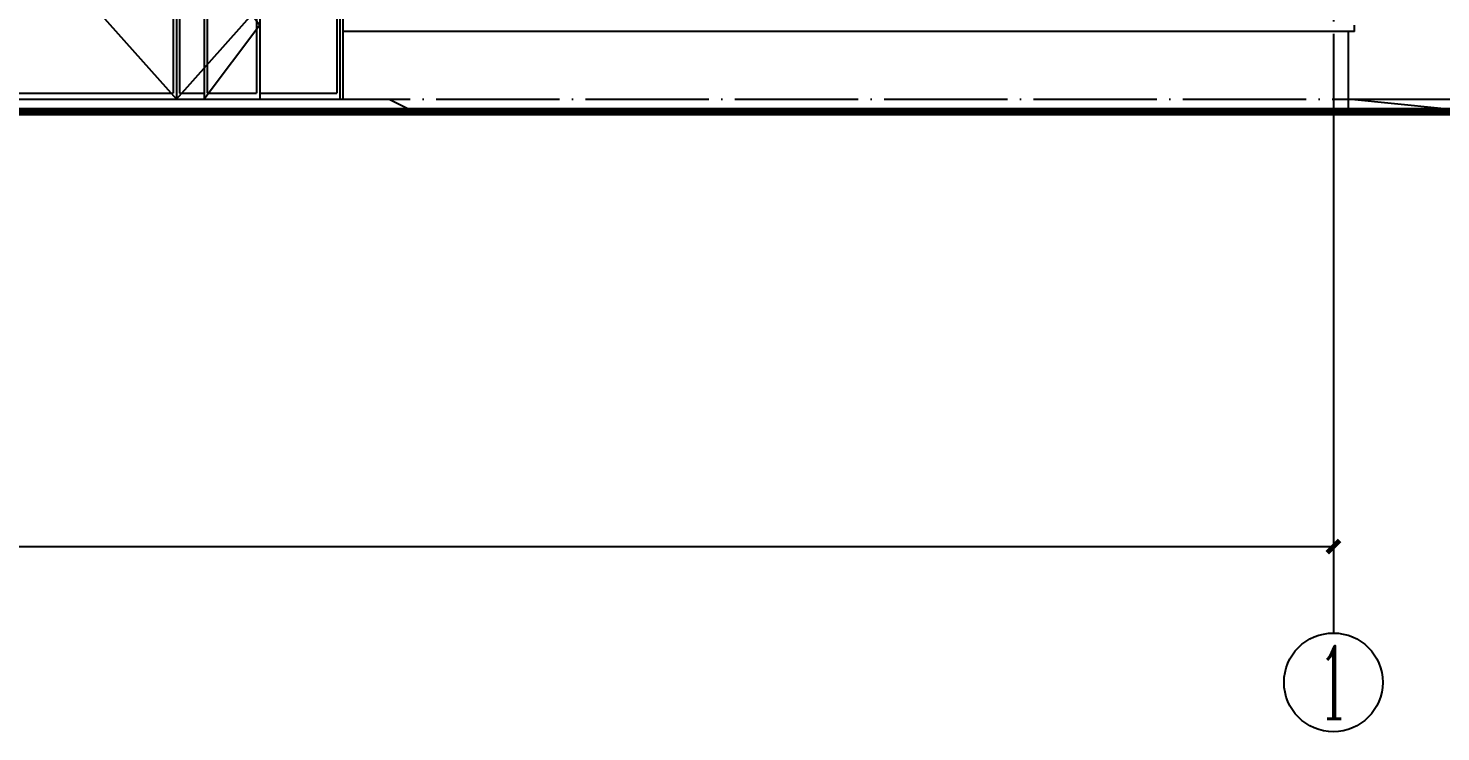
# Model space of a CAD drawing. Extents: x 14095202 to 14511487, y -1430609 to -90420.
# Drawn here: x 14440737 to 14463627, y -1255015 to -1243615 of the extents above; entities that cross this region are included whole.
import ezdxf
from ezdxf.enums import TextEntityAlignment as Align

# ---------------------------------------------------------------- set-up
doc = ezdxf.new("R2010")
doc.units = 0
doc.header["$LTSCALE"] = 1000
doc.header["$MEASUREMENT"] = 0
doc.linetypes.add('DOTE', pattern=[2.42, 2, -0.2, 0.02, -0.2])
for name, color, linetype in [('AXIS', 3, 'Continuous'), ('AXIS_TEXT', 7, 'Continuous'), ('DOTE', 1, 'DOTE')]:
    doc.layers.add(name, color=color, linetype=linetype)
doc.styles.add('_TCH_AXIS', font='COMPLEX', dxfattribs={"bigfont": 'GBCBIG'})
doc.styles.add('_TCH_DIM_T3', font='SIMPLEX', dxfattribs={"width": 0.705882, "bigfont": 'GBCBIG'})
doc.styles.add('COMPLEX', font='COMPLEX')
doc.dimstyles.new('_TCH_ARCH&&200', dxfattribs={"dimtxt": 595, "dimasz": 200, "dimexe": 500, "dimexo": 600, "dimgap": 252.5, "dimtad": 1, "dimdec": 0, "dimzin": 0, "dimdsep": 46, "dimtxsty": '_TCH_DIM_T3', "dimblk": 'ARCHTICK', "dimcen": 0.09, "dimclrt": 7, "dimazin": 2, "dimtfac": 1, "dimtdec": 0, "dimtix": 1, "dimtmove": 2, "dimatfit": 3, "dimfxl": 0, "dimtolj": 1, "dimtzin": 0, "dimarcsym": 0})

# ---------------------------------------------------------------- blocks, each defined once
blk = doc.blocks.new('A$C6FA958B4')
for p, q in [((-474, 38771), (4926, 38771)), ((-474, 38771), (-474, 32771)), ((4926, 38771), (4926, 32771))]:
    blk.add_line(p, q)
at = {"color": 4}
for p, q in [((-424, 38721), (4876, 38721)), ((-424, 38721), (-424, 32771)), ((2226, 38721), (2226, 32771)), ((4876, 38721), (4876, 32771)), ((-374, 38671), (2176, 38671)), ((-374, 38671), (-374, 32871)), ((2176, 38671), (2176, 32871)), ((2276, 38671), (2276, 35171)), ((2276, 38671), (4826, 38671)), ((4826, 38671), (4826, 32871)), ((2276, 35171), (2276, 32871)), ((2676, 35171), (3576, 35171)), ((2676, 35171), (2676, 32771)), ((2726, 35121), (3526, 35121)), ((2726, 35121), (2726, 32871)), ((3526, 35121), (3526, 32871)), ((3576, 35171), (3576, 32771)), ((-1224, 32771), (5676, 32771)), ((-374, 32871), (2176, 32871)), ((2276, 32871), (2676, 32871)), ((2726, 32871), (3226, 32871)), ((3226, 32871), (3526, 32871)), ((3576, 32871), (4826, 32871))]:
    blk.add_line(p, q, dxfattribs=at)
at = {"ltscale": 0.5}
blk.add_lwpolyline([(-1524, 39071), (5976, 39071), (5976, 39471), (-1524, 39471)], close=True, dxfattribs=at)
at = {"color": 4}
for points in [[(2226, 38721), (-424, 35746), (2226, 32771), (4876, 35746), (2226, 38721)], [(2676, 35171), (3576, 33971), (2676, 32771)]]:
    blk.add_lwpolyline(points, dxfattribs=at)
blk.add_lwpolyline([(-1524, 32621), (-1224, 32771), (5676, 32771), (5976, 32621)])
blk = doc.blocks.new('_AXISO')
blk.add_circle((0, 0), 0.5)
at = {"layer": 'AXIS_TEXT', "style": 'COMPLEX', "width": 1.041667}
blk.add_attdef('A', text='', height=0.56, dxfattribs=at).set_placement((-0.25, -0.28), (0.25, -0.28), align=Align.FIT)
blk = doc.blocks.new('_ArchTick')
at = {"color": 0, "linetype": 'ByBlock', "const_width": 0.4}
blk.add_lwpolyline([(-0.5, -0.5), (0.5, 0.5)], dxfattribs=at)
blk = doc.blocks.new('*D176')
at = {"layer": 'AXIS', "color": 0, "lineweight": -2}
for p, q in [((14371887, -1246015), (14371887, -1252515)), ((14461887, -1246015), (14461887, -1252515)), ((14371887, -1252015), (14461887, -1252015))]:
    blk.add_line(p, q, dxfattribs=at)
at = {"layer": 'Defpoints', "color": 0}
for p in [(14371887, -1245415), (14461887, -1245415), (14461887, -1252015)]:
    blk.add_point(p, dxfattribs=at)
at = {"layer": 'AXIS', "color": 0, "lineweight": -2, "xscale": 200, "yscale": 200, "zscale": 200, "rotation": 180}
blk.add_blockref('_ArchTick', (14371887, -1252015), dxfattribs=at)
at = {"layer": 'AXIS', "color": 0, "lineweight": -2, "xscale": 200, "yscale": 200, "zscale": 200}
blk.add_blockref('_ArchTick', (14461887, -1252015), dxfattribs=at)
at = {"layer": 'AXIS', "color": 7, "insert": (14416887, -1251465), "char_height": 595, "attachment_point": 5, "style": '_TCH_DIM_T3'}
blk.add_mtext('\\A1;90000', dxfattribs=at)

msp = doc.modelspace()

# ---------------------------------------------------------------- linework, layer by layer
at = {"ltscale": 0.5}
for p, q in [((14462226.9, -1243664.9), (14462226.9, -1243564.9)), ((14462226.9, -1243664.9), (14445836.9, -1243664.9)), ((14343286.9, -1244914.9), (14490486.9, -1244914.9)), ((14463626.9, -1244914.9), (14462126.9, -1244764.9)), ((14343286.9, -1245014.9), (14490486.9, -1245014.9))]:
    msp.add_line(p, q, dxfattribs=at)
msp.add_lwpolyline([(14462126.9, -1243664.9), (14462126.9, -1244914.9)], dxfattribs=at)
at = {"ltscale": 0.5, "const_width": 100}
msp.add_lwpolyline([(14343286.9, -1244964.9), (14490486.9, -1244964.9)], dxfattribs=at)
at = {"layer": 'AXIS'}
msp.add_line((14461886.9, -1245414.9), (14461886.9, -1253414.9), dxfattribs=at)
at = {"layer": 'DOTE'}
for p, q in [((14461886.9, -1226764.9), (14461886.9, -1245414.9)), ((14343286.9, -1244764.9), (14490486.9, -1244764.9))]:
    msp.add_line(p, q, dxfattribs=at)

# ---------------------------------------------------------------- block references
at = {"ltscale": 0.5}
msp.add_blockref('A$C6FA958B4', (14440911.1, -1277535.8), dxfattribs=at)
at = {"layer": 'AXIS'}
ref = msp.add_blockref('_AXISO', (14461886.9, -1254214.9), dxfattribs=dict(at, xscale=1600, yscale=1600, zscale=1600))
ref.add_attrib('A', '1', dxfattribs={"layer": 'AXIS_TEXT', "ltscale": 0.5, "height": 1176.5, "style": '_TCH_AXIS'}).set_placement((14461634.7, -1254803.2), (14462139, -1254803.2), align=Align.FIT)

# ---------------------------------------------------------------- dimensions: what is measured, and where the dimension line sits
dim = msp.add_aligned_dim(p1=(14371886.9, -1245414.9), p2=(14461886.9, -1245414.9), distance=-6600, text='90000', dimstyle='_TCH_ARCH&&200', dxfattribs=at)
dim.commit()
dim.dimension.update_dxf_attribs({"geometry": '*D176', "text_midpoint": (14416886.9, -1251464.9)})

doc.saveas('drawing.dxf')
